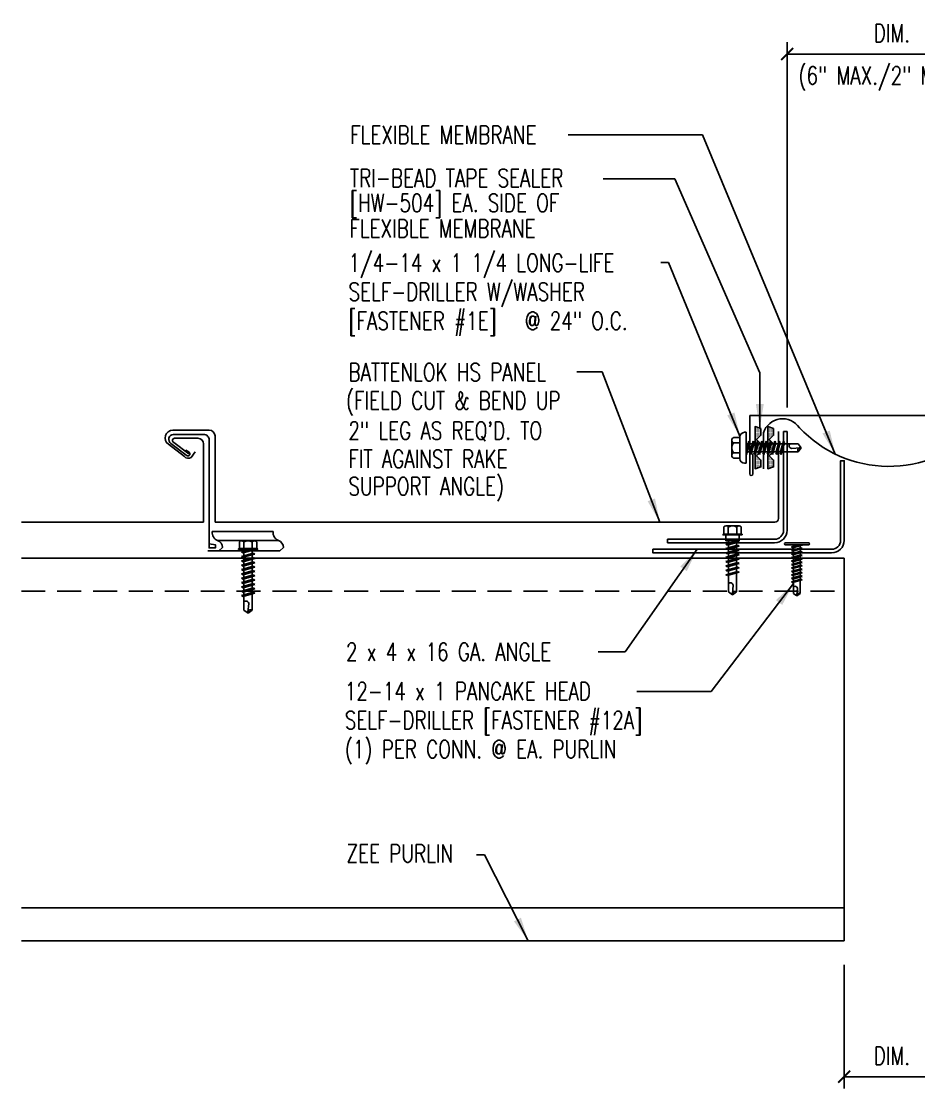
# Model space of a CAD drawing. Header units: inches. Extents: x 4.5 to 45.7, y 8.5 to 31.1.
# Drawn here: x 4.46 to 23.22, y 8.52 to 30.84 of the extents above; entities that cross this region are included whole.
import ezdxf

# ---------------------------------------------------------------- set-up
doc = ezdxf.new("R2010")
doc.units = ezdxf.units.IN
doc.header["$MEASUREMENT"] = 0
doc.linetypes.add('HIDDEN', pattern=[0.375, 0.25, -0.125])
for name, color, linetype in [('clip', 5, 'Continuous'), ('DIM', 2, 'Continuous'), ('FASTENER', 9, 'Continuous'), ('MEMBRANE', 7, 'Continuous'), ('PANEL', 11, 'Continuous'), ('STLA', 10, 'Continuous'), ('TAPE', 8, 'Continuous'), ('TEXT', 2, 'Continuous'), ('TRIM', 6, 'Continuous')]:
    doc.layers.add(name, color=color, linetype=linetype)
doc.styles.add('TEXT1', font='ROMANS.shx', dxfattribs={"width": 0.75, "height": 0.375})
doc.dimstyles.new('DETAIL$0', dxfattribs={"dimscale": 4, "dimtxt": 0.375, "dimasz": 0.0625, "dimexe": 0.0625, "dimexo": 0.125, "dimgap": 0.0625, "dimtad": 1, "dimdec": 4, "dimzin": 3, "dimdsep": 46, "dimlunit": 4, "dimtxsty": 'TEXT1', "dimblk": 'ARCHTICK', "dimcen": 0.0625, "dimclrd": 7, "dimclre": 7, "dimclrt": 2, "dimadec": 0, "dimazin": 0, "dimtfac": 0.59375, "dimtdec": 4, "dimtmove": 0, "dimatfit": 3, "dimfxl": 0, "dimfrac": 2, "dimtolj": 1, "dimtzin": 3, "dimarcsym": 0})
doc.dimstyles.new('DETAIL$7', dxfattribs={"dimscale": 4, "dimtxt": 0.375, "dimasz": 0.125, "dimexe": 0.0625, "dimexo": 0.125, "dimgap": 0.0625, "dimtad": 1, "dimdec": 4, "dimzin": 3, "dimdsep": 46, "dimlunit": 4, "dimtxsty": 'TEXT1', "dimblk": 'ARCHTICK', "dimcen": 0.0625, "dimclrd": 7, "dimclre": 7, "dimclrt": 2, "dimadec": 0, "dimazin": 0, "dimtfac": 0.59375, "dimtdec": 4, "dimtmove": 2, "dimatfit": 3, "dimfxl": 0, "dimfrac": 2, "dimtolj": 1, "dimtzin": 3, "dimarcsym": 0})

# ---------------------------------------------------------------- blocks, each defined once
blk = doc.blocks.new('_ArchTick')
at = {"color": 0, "linetype": 'ByBlock', "const_width": 0.15}
blk.add_lwpolyline([(-0.5, -0.5), (0.5, 0.5)], dxfattribs=at)
blk = doc.blocks.new('*D12')
at = {"layer": 'DEFPOINTS', "color": 0}
for p in [(24.853, 30.157), (20.471, 22.263), (24.853, 22.263)]:
    blk.add_point(p, dxfattribs=at)
at = {"layer": 'DIM', "color": 7, "lineweight": -2}
for p, q in [((20.471, 22.763), (20.471, 30.407)), ((24.853, 22.763), (24.853, 30.407)), ((20.471, 30.157), (24.853, 30.157))]:
    blk.add_line(p, q, dxfattribs=at)
at = {"layer": 'DIM', "color": 7, "lineweight": -2, "xscale": 0.25, "yscale": 0.25, "zscale": 0.25, "rotation": 180}
blk.add_blockref('_ArchTick', (20.471, 30.157), dxfattribs=at)
at = {"layer": 'DIM', "color": 7, "lineweight": -2, "xscale": 0.25, "yscale": 0.25, "zscale": 0.25}
blk.add_blockref('_ArchTick', (24.853, 30.157), dxfattribs=at)
at = {"layer": 'DIM', "color": 2, "insert": (22.662, 30.595), "char_height": 0.375, "attachment_point": 5, "style": 'TEXT1'}
blk.add_mtext('\\A1;DIM.', dxfattribs=at)
blk = doc.blocks.new('*X3')
at = {"color": 0}
for p, q in [((-0.434, 0.135), (-0.434, 0.135)), ((-0.434, 0.123), (-0.434, 0.123)), ((-0.422, 0.141), (-0.422, 0.141)), ((-0.422, 0.129), (-0.422, 0.129)), ((-0.422, 0.117), (-0.422, 0.117)), ((-0.422, 0.105), (-0.422, 0.105)), ((-0.422, 0.094), (-0.422, 0.094)), ((-0.422, 0.082), (-0.422, 0.082)), ((-0.41, 0.135), (-0.41, 0.135)), ((-0.41, 0.123), (-0.41, 0.123)), ((-0.41, 0.111), (-0.41, 0.111)), ((-0.41, 0.1), (-0.41, 0.1)), ((-0.41, 0.088), (-0.41, 0.088)), ((-0.41, 0.076), (-0.41, 0.076)), ((-0.41, 0.064), (-0.41, 0.064)), ((-0.41, 0.053), (-0.41, 0.053)), ((-0.41, 0.041), (-0.41, 0.041)), ((-0.398, 0.141), (-0.398, 0.141)), ((-0.398, 0.129), (-0.398, 0.129)), ((-0.398, 0.117), (-0.398, 0.117)), ((-0.398, 0.105), (-0.398, 0.105)), ((-0.398, 0.094), (-0.398, 0.094)), ((-0.398, 0.082), (-0.398, 0.082)), ((-0.398, 0.07), (-0.398, 0.07)), ((-0.398, 0.059), (-0.398, 0.059)), ((-0.398, 0.047), (-0.398, 0.047)), ((-0.398, 0.035), (-0.398, 0.035)), ((-0.398, 0.023), (-0.398, 0.023)), ((-0.387, 0.135), (-0.387, 0.135)), ((-0.387, 0.123), (-0.387, 0.123)), ((-0.387, 0.111), (-0.387, 0.111)), ((-0.387, 0.1), (-0.387, 0.1)), ((-0.387, 0.088), (-0.387, 0.088)), ((-0.387, 0.076), (-0.387, 0.076)), ((-0.387, 0.064), (-0.387, 0.064)), ((-0.387, 0.053), (-0.387, 0.053)), ((-0.387, 0.041), (-0.387, 0.041)), ((-0.387, 0.029), (-0.387, 0.029)), ((-0.375, 0.141), (-0.375, 0.141)), ((-0.375, 0.129), (-0.375, 0.129)), ((-0.375, 0.117), (-0.375, 0.117)), ((-0.375, 0.105), (-0.375, 0.105)), ((-0.375, 0.094), (-0.375, 0.094)), ((-0.375, 0.082), (-0.375, 0.082)), ((-0.375, 0.07), (-0.375, 0.07)), ((-0.375, 0.059), (-0.375, 0.059)), ((-0.375, 0.047), (-0.375, 0.047)), ((-0.375, 0.035), (-0.375, 0.035)), ((-0.375, 0.023), (-0.375, 0.023)), ((-0.363, 0.135), (-0.363, 0.135)), ((-0.363, 0.123), (-0.363, 0.123)), ((-0.363, 0.111), (-0.363, 0.111)), ((-0.363, 0.1), (-0.363, 0.1)), ((-0.363, 0.088), (-0.363, 0.088)), ((-0.363, 0.076), (-0.363, 0.076)), ((-0.363, 0.064), (-0.363, 0.064)), ((-0.363, 0.053), (-0.363, 0.053)), ((-0.363, 0.041), (-0.363, 0.041)), ((-0.363, 0.029), (-0.363, 0.029)), ((-0.352, 0.141), (-0.352, 0.141)), ((-0.352, 0.129), (-0.352, 0.129)), ((-0.352, 0.117), (-0.352, 0.117)), ((-0.352, 0.105), (-0.352, 0.105)), ((-0.352, 0.094), (-0.352, 0.094)), ((-0.352, 0.082), (-0.352, 0.082)), ((-0.352, 0.07), (-0.352, 0.07)), ((-0.352, 0.059), (-0.352, 0.059)), ((-0.352, 0.047), (-0.352, 0.047)), ((-0.352, 0.035), (-0.352, 0.035)), ((-0.352, 0.023), (-0.352, 0.023)), ((-0.34, 0.135), (-0.34, 0.135)), ((-0.34, 0.123), (-0.34, 0.123)), ((-0.34, 0.111), (-0.34, 0.111)), ((-0.34, 0.1), (-0.34, 0.1)), ((-0.34, 0.088), (-0.34, 0.088)), ((-0.34, 0.076), (-0.34, 0.076)), ((-0.34, 0.064), (-0.34, 0.064)), ((-0.34, 0.053), (-0.34, 0.053)), ((-0.34, 0.041), (-0.34, 0.041)), ((-0.34, 0.029), (-0.34, 0.029)), ((-0.328, 0.141), (-0.328, 0.141)), ((-0.328, 0.129), (-0.328, 0.129)), ((-0.328, 0.117), (-0.328, 0.117)), ((-0.328, 0.105), (-0.328, 0.105)), ((-0.328, 0.094), (-0.328, 0.094)), ((-0.328, 0.082), (-0.328, 0.082)), ((-0.328, 0.07), (-0.328, 0.07)), ((-0.328, 0.059), (-0.328, 0.059)), ((-0.328, 0.047), (-0.328, 0.047)), ((-0.328, 0.035), (-0.328, 0.035)), ((-0.328, 0.023), (-0.328, 0.023)), ((-0.316, 0.135), (-0.316, 0.135)), ((-0.316, 0.123), (-0.316, 0.123)), ((-0.316, 0.111), (-0.316, 0.111)), ((-0.316, 0.1), (-0.316, 0.1)), ((-0.316, 0.088), (-0.316, 0.088)), ((-0.316, 0.076), (-0.316, 0.076)), ((-0.316, 0.064), (-0.316, 0.064)), ((-0.316, 0.053), (-0.316, 0.053)), ((-0.316, 0.041), (-0.316, 0.041)), ((-0.316, 0.029), (-0.316, 0.029)), ((-0.305, 0.141), (-0.305, 0.141)), ((-0.305, 0.129), (-0.305, 0.129)), ((-0.305, 0.117), (-0.305, 0.117)), ((-0.305, 0.105), (-0.305, 0.105)), ((-0.305, 0.094), (-0.305, 0.094)), ((-0.305, 0.082), (-0.305, 0.082)), ((-0.305, 0.07), (-0.305, 0.07)), ((-0.305, 0.059), (-0.305, 0.059)), ((-0.305, 0.047), (-0.305, 0.047)), ((-0.305, 0.035), (-0.305, 0.035)), ((-0.305, 0.023), (-0.305, 0.023)), ((-0.293, 0.135), (-0.293, 0.135)), ((-0.293, 0.123), (-0.293, 0.123)), ((-0.293, 0.111), (-0.293, 0.111)), ((-0.293, 0.1), (-0.293, 0.1)), ((-0.293, 0.088), (-0.293, 0.088)), ((-0.293, 0.076), (-0.293, 0.076)), ((-0.293, 0.064), (-0.293, 0.064)), ((-0.293, 0.053), (-0.293, 0.053)), ((-0.293, 0.041), (-0.293, 0.041)), ((-0.293, 0.029), (-0.293, 0.029)), ((-0.281, 0.141), (-0.281, 0.141)), ((-0.281, 0.129), (-0.281, 0.129)), ((-0.281, 0.117), (-0.281, 0.117)), ((-0.281, 0.105), (-0.281, 0.105)), ((-0.281, 0.094), (-0.281, 0.094)), ((-0.281, 0.082), (-0.281, 0.082)), ((-0.281, 0.07), (-0.281, 0.07)), ((-0.281, 0.059), (-0.281, 0.059)), ((-0.281, 0.047), (-0.281, 0.047)), ((-0.281, 0.035), (-0.281, 0.035)), ((-0.281, 0.023), (-0.281, 0.023)), ((-0.27, 0.135), (-0.27, 0.135)), ((-0.27, 0.123), (-0.27, 0.123)), ((-0.27, 0.111), (-0.27, 0.111)), ((-0.27, 0.1), (-0.27, 0.1)), ((-0.27, 0.088), (-0.27, 0.088)), ((-0.27, 0.076), (-0.27, 0.076)), ((-0.27, 0.064), (-0.27, 0.064)), ((-0.27, 0.053), (-0.27, 0.053)), ((-0.27, 0.041), (-0.27, 0.041)), ((-0.27, 0.029), (-0.27, 0.029)), ((-0.258, 0.141), (-0.258, 0.141)), ((-0.258, 0.129), (-0.258, 0.129)), ((-0.258, 0.117), (-0.258, 0.117)), ((-0.258, 0.105), (-0.258, 0.105)), ((-0.258, 0.094), (-0.258, 0.094)), ((-0.258, 0.082), (-0.258, 0.082)), ((-0.258, 0.07), (-0.258, 0.07)), ((-0.258, 0.059), (-0.258, 0.059)), ((-0.258, 0.047), (-0.258, 0.047)), ((-0.258, 0.035), (-0.258, 0.035)), ((-0.258, 0.023), (-0.258, 0.023)), ((-0.246, 0.135), (-0.246, 0.135)), ((-0.246, 0.123), (-0.246, 0.123)), ((-0.246, 0.111), (-0.246, 0.111)), ((-0.246, 0.1), (-0.246, 0.1)), ((-0.246, 0.088), (-0.246, 0.088)), ((-0.246, 0.076), (-0.246, 0.076)), ((-0.246, 0.064), (-0.246, 0.064)), ((-0.246, 0.053), (-0.246, 0.053)), ((-0.246, 0.041), (-0.246, 0.041)), ((-0.234, 0.141), (-0.234, 0.141)), ((-0.234, 0.129), (-0.234, 0.129)), ((-0.234, 0.117), (-0.234, 0.117)), ((-0.234, 0.105), (-0.234, 0.105)), ((-0.234, 0.094), (-0.234, 0.094)), ((-0.234, 0.082), (-0.234, 0.082)), ((-0.234, 0.07), (-0.234, 0.07)), ((-0.234, 0.059), (-0.234, 0.059)), ((-0.234, 0.047), (-0.234, 0.047)), ((-0.223, 0.135), (-0.223, 0.135)), ((-0.223, 0.123), (-0.223, 0.123)), ((-0.223, 0.111), (-0.223, 0.111)), ((-0.223, 0.1), (-0.223, 0.1)), ((-0.223, 0.088), (-0.223, 0.088)), ((-0.223, 0.076), (-0.223, 0.076)), ((-0.223, 0.064), (-0.223, 0.064)), ((-0.211, 0.141), (-0.211, 0.141)), ((-0.211, 0.129), (-0.211, 0.129)), ((-0.211, 0.117), (-0.211, 0.117)), ((-0.211, 0.105), (-0.211, 0.105)), ((-0.211, 0.094), (-0.211, 0.094)), ((-0.211, 0.082), (-0.211, 0.082)), ((-0.211, 0.07), (-0.211, 0.07)), ((-0.199, 0.135), (-0.199, 0.135)), ((-0.199, 0.123), (-0.199, 0.123)), ((-0.199, 0.111), (-0.199, 0.111)), ((-0.199, 0.1), (-0.199, 0.1)), ((-0.199, 0.088), (-0.199, 0.088)), ((-0.188, 0.141), (-0.188, 0.141)), ((-0.188, 0.129), (-0.188, 0.129)), ((-0.188, 0.117), (-0.188, 0.117)), ((-0.188, 0.105), (-0.188, 0.105)), ((-0.188, 0.094), (-0.188, 0.094)), ((-0.176, 0.135), (-0.176, 0.135)), ((-0.176, 0.123), (-0.176, 0.123)), ((-0.176, 0.111), (-0.176, 0.111)), ((-0.164, 0.141), (-0.164, 0.141)), ((-0.164, 0.129), (-0.164, 0.129)), ((-0.164, 0.117), (-0.164, 0.117)), ((-0.164, 0.105), (-0.164, 0.105)), ((-0.152, 0.135), (-0.152, 0.135)), ((-0.152, 0.123), (-0.152, 0.123)), ((-0.152, 0.111), (-0.152, 0.111)), ((-0.152, 0.1), (-0.152, 0.1)), ((-0.141, 0.141), (-0.141, 0.141)), ((-0.141, 0.129), (-0.141, 0.129)), ((-0.141, 0.117), (-0.141, 0.117)), ((-0.141, 0.105), (-0.141, 0.105)), ((-0.141, 0.094), (-0.141, 0.094)), ((-0.141, 0.082), (-0.141, 0.082)), ((-0.129, 0.135), (-0.129, 0.135)), ((-0.129, 0.123), (-0.129, 0.123)), ((-0.129, 0.111), (-0.129, 0.111)), ((-0.129, 0.1), (-0.129, 0.1)), ((-0.129, 0.088), (-0.129, 0.088)), ((-0.129, 0.076), (-0.129, 0.076)), ((-0.117, 0.141), (-0.117, 0.141)), ((-0.117, 0.129), (-0.117, 0.129)), ((-0.117, 0.117), (-0.117, 0.117)), ((-0.117, 0.105), (-0.117, 0.105)), ((-0.117, 0.094), (-0.117, 0.094)), ((-0.117, 0.082), (-0.117, 0.082)), ((-0.117, 0.07), (-0.117, 0.07)), ((-0.117, 0.059), (-0.117, 0.059)), ((-0.105, 0.135), (-0.105, 0.135)), ((-0.105, 0.123), (-0.105, 0.123)), ((-0.105, 0.111), (-0.105, 0.111)), ((-0.105, 0.1), (-0.105, 0.1)), ((-0.105, 0.088), (-0.105, 0.088)), ((-0.105, 0.076), (-0.105, 0.076)), ((-0.105, 0.064), (-0.105, 0.064)), ((-0.105, 0.053), (-0.105, 0.053)), ((-0.094, 0.141), (-0.094, 0.141)), ((-0.094, 0.129), (-0.094, 0.129)), ((-0.094, 0.117), (-0.094, 0.117)), ((-0.094, 0.105), (-0.094, 0.105)), ((-0.094, 0.094), (-0.094, 0.094)), ((-0.094, 0.082), (-0.094, 0.082)), ((-0.094, 0.07), (-0.094, 0.07)), ((-0.094, 0.059), (-0.094, 0.059)), ((-0.094, 0.047), (-0.094, 0.047)), ((-0.094, 0.035), (-0.094, 0.035)), ((-0.082, 0.135), (-0.082, 0.135)), ((-0.082, 0.123), (-0.082, 0.123)), ((-0.082, 0.111), (-0.082, 0.111)), ((-0.082, 0.1), (-0.082, 0.1)), ((-0.082, 0.088), (-0.082, 0.088)), ((-0.082, 0.076), (-0.082, 0.076)), ((-0.082, 0.064), (-0.082, 0.064)), ((-0.082, 0.053), (-0.082, 0.053)), ((-0.082, 0.041), (-0.082, 0.041)), ((-0.082, 0.029), (-0.082, 0.029)), ((-0.07, 0.141), (-0.07, 0.141)), ((-0.07, 0.129), (-0.07, 0.129)), ((-0.07, 0.117), (-0.07, 0.117)), ((-0.07, 0.105), (-0.07, 0.105)), ((-0.07, 0.094), (-0.07, 0.094)), ((-0.07, 0.082), (-0.07, 0.082)), ((-0.07, 0.07), (-0.07, 0.07)), ((-0.07, 0.059), (-0.07, 0.059)), ((-0.07, 0.047), (-0.07, 0.047)), ((-0.07, 0.035), (-0.07, 0.035)), ((-0.07, 0.023), (-0.07, 0.023)), ((-0.059, 0.135), (-0.059, 0.135)), ((-0.059, 0.123), (-0.059, 0.123)), ((-0.059, 0.111), (-0.059, 0.111)), ((-0.059, 0.1), (-0.059, 0.1)), ((-0.059, 0.088), (-0.059, 0.088)), ((-0.059, 0.076), (-0.059, 0.076)), ((-0.059, 0.064), (-0.059, 0.064)), ((-0.059, 0.053), (-0.059, 0.053)), ((-0.059, 0.041), (-0.059, 0.041)), ((-0.059, 0.029), (-0.059, 0.029)), ((-0.047, 0.141), (-0.047, 0.141)), ((-0.047, 0.129), (-0.047, 0.129)), ((-0.047, 0.117), (-0.047, 0.117)), ((-0.047, 0.105), (-0.047, 0.105)), ((-0.047, 0.094), (-0.047, 0.094)), ((-0.047, 0.082), (-0.047, 0.082)), ((-0.047, 0.07), (-0.047, 0.07)), ((-0.047, 0.059), (-0.047, 0.059)), ((-0.047, 0.047), (-0.047, 0.047)), ((-0.047, 0.035), (-0.047, 0.035)), ((-0.047, 0.023), (-0.047, 0.023)), ((-0.035, 0.135), (-0.035, 0.135)), ((-0.035, 0.123), (-0.035, 0.123)), ((-0.035, 0.111), (-0.035, 0.111)), ((-0.035, 0.1), (-0.035, 0.1)), ((-0.035, 0.088), (-0.035, 0.088)), ((-0.035, 0.076), (-0.035, 0.076)), ((-0.035, 0.064), (-0.035, 0.064)), ((-0.035, 0.053), (-0.035, 0.053)), ((-0.035, 0.041), (-0.035, 0.041)), ((-0.035, 0.029), (-0.035, 0.029)), ((-0.023, 0.141), (-0.023, 0.141)), ((-0.023, 0.129), (-0.023, 0.129)), ((-0.023, 0.117), (-0.023, 0.117)), ((-0.023, 0.105), (-0.023, 0.105)), ((-0.023, 0.094), (-0.023, 0.094)), ((-0.023, 0.082), (-0.023, 0.082)), ((-0.023, 0.07), (-0.023, 0.07)), ((-0.023, 0.059), (-0.023, 0.059)), ((-0.023, 0.047), (-0.023, 0.047)), ((-0.023, 0.035), (-0.023, 0.035)), ((-0.023, 0.023), (-0.023, 0.023)), ((-0.012, 0.135), (-0.012, 0.135)), ((-0.012, 0.123), (-0.012, 0.123)), ((-0.012, 0.111), (-0.012, 0.111)), ((-0.012, 0.1), (-0.012, 0.1)), ((-0.012, 0.088), (-0.012, 0.088)), ((-0.012, 0.076), (-0.012, 0.076)), ((-0.012, 0.064), (-0.012, 0.064)), ((-0.012, 0.053), (-0.012, 0.053)), ((-0.012, 0.041), (-0.012, 0.041)), ((-0.012, 0.029), (-0.012, 0.029)), ((0, 0.141), (0, 0.141)), ((0, 0.129), (0, 0.129)), ((0, 0.117), (0, 0.117)), ((0, 0.105), (0, 0.105)), ((0, 0.094), (0, 0.094)), ((0, 0.082), (0, 0.082)), ((0, 0.07), (0, 0.07)), ((0, 0.059), (0, 0.059)), ((0, 0.047), (0, 0.047)), ((0, 0.035), (0, 0.035)), ((0, 0.023), (0, 0.023)), ((0.012, 0.135), (0.012, 0.135)), ((0.012, 0.123), (0.012, 0.123)), ((0.012, 0.111), (0.012, 0.111)), ((0.012, 0.1), (0.012, 0.1)), ((0.012, 0.088), (0.012, 0.088)), ((0.012, 0.076), (0.012, 0.076)), ((0.012, 0.064), (0.012, 0.064)), ((0.012, 0.053), (0.012, 0.053)), ((0.012, 0.041), (0.012, 0.041)), ((0.012, 0.029), (0.012, 0.029)), ((0.023, 0.141), (0.023, 0.141)), ((0.023, 0.129), (0.023, 0.129)), ((0.023, 0.117), (0.023, 0.117)), ((0.023, 0.105), (0.023, 0.105)), ((0.023, 0.094), (0.023, 0.094)), ((0.023, 0.082), (0.023, 0.082)), ((0.023, 0.07), (0.023, 0.07)), ((0.023, 0.059), (0.023, 0.059)), ((0.023, 0.047), (0.023, 0.047)), ((0.023, 0.035), (0.023, 0.035)), ((0.023, 0.023), (0.023, 0.023)), ((0.035, 0.135), (0.035, 0.135)), ((0.035, 0.123), (0.035, 0.123)), ((0.035, 0.111), (0.035, 0.111)), ((0.035, 0.1), (0.035, 0.1)), ((0.035, 0.088), (0.035, 0.088)), ((0.035, 0.076), (0.035, 0.076)), ((0.035, 0.064), (0.035, 0.064)), ((0.035, 0.053), (0.035, 0.053)), ((0.035, 0.041), (0.035, 0.041)), ((0.035, 0.029), (0.035, 0.029)), ((0.047, 0.141), (0.047, 0.141)), ((0.047, 0.129), (0.047, 0.129)), ((0.047, 0.117), (0.047, 0.117)), ((0.047, 0.105), (0.047, 0.105)), ((0.047, 0.094), (0.047, 0.094)), ((0.047, 0.082), (0.047, 0.082)), ((0.047, 0.07), (0.047, 0.07)), ((0.047, 0.059), (0.047, 0.059)), ((0.047, 0.047), (0.047, 0.047)), ((0.047, 0.035), (0.047, 0.035)), ((0.047, 0.023), (0.047, 0.023)), ((0.059, 0.135), (0.059, 0.135)), ((0.059, 0.123), (0.059, 0.123)), ((0.059, 0.111), (0.059, 0.111)), ((0.059, 0.1), (0.059, 0.1)), ((0.059, 0.088), (0.059, 0.088)), ((0.059, 0.076), (0.059, 0.076)), ((0.059, 0.064), (0.059, 0.064)), ((0.059, 0.053), (0.059, 0.053)), ((0.059, 0.041), (0.059, 0.041)), ((0.059, 0.029), (0.059, 0.029)), ((0.07, 0.141), (0.07, 0.141)), ((0.07, 0.129), (0.07, 0.129)), ((0.07, 0.117), (0.07, 0.117)), ((0.07, 0.105), (0.07, 0.105)), ((0.07, 0.094), (0.07, 0.094)), ((0.07, 0.082), (0.07, 0.082)), ((0.07, 0.07), (0.07, 0.07)), ((0.07, 0.059), (0.07, 0.059)), ((0.07, 0.047), (0.07, 0.047)), ((0.07, 0.035), (0.07, 0.035)), ((0.07, 0.023), (0.07, 0.023)), ((0.082, 0.135), (0.082, 0.135)), ((0.082, 0.123), (0.082, 0.123)), ((0.082, 0.111), (0.082, 0.111)), ((0.082, 0.1), (0.082, 0.1)), ((0.082, 0.088), (0.082, 0.088)), ((0.082, 0.076), (0.082, 0.076)), ((0.082, 0.064), (0.082, 0.064)), ((0.082, 0.053), (0.082, 0.053)), ((0.082, 0.041), (0.082, 0.041)), ((0.082, 0.029), (0.082, 0.029)), ((0.094, 0.141), (0.094, 0.141)), ((0.094, 0.129), (0.094, 0.129)), ((0.094, 0.117), (0.094, 0.117)), ((0.094, 0.105), (0.094, 0.105)), ((0.094, 0.094), (0.094, 0.094)), ((0.094, 0.082), (0.094, 0.082)), ((0.094, 0.07), (0.094, 0.07)), ((0.094, 0.059), (0.094, 0.059)), ((0.094, 0.047), (0.094, 0.047)), ((0.094, 0.035), (0.094, 0.035)), ((0.105, 0.135), (0.105, 0.135)), ((0.105, 0.123), (0.105, 0.123)), ((0.105, 0.111), (0.105, 0.111)), ((0.105, 0.1), (0.105, 0.1)), ((0.105, 0.088), (0.105, 0.088)), ((0.105, 0.076), (0.105, 0.076)), ((0.105, 0.064), (0.105, 0.064)), ((0.105, 0.053), (0.105, 0.053)), ((0.117, 0.141), (0.117, 0.141)), ((0.117, 0.129), (0.117, 0.129)), ((0.117, 0.117), (0.117, 0.117)), ((0.117, 0.105), (0.117, 0.105)), ((0.117, 0.094), (0.117, 0.094)), ((0.117, 0.082), (0.117, 0.082)), ((0.117, 0.07), (0.117, 0.07)), ((0.117, 0.059), (0.117, 0.059)), ((0.129, 0.135), (0.129, 0.135)), ((0.129, 0.123), (0.129, 0.123)), ((0.129, 0.111), (0.129, 0.111)), ((0.129, 0.1), (0.129, 0.1)), ((0.129, 0.088), (0.129, 0.088)), ((0.129, 0.076), (0.129, 0.076)), ((0.141, 0.141), (0.141, 0.141)), ((0.141, 0.129), (0.141, 0.129)), ((0.141, 0.117), (0.141, 0.117)), ((0.141, 0.105), (0.141, 0.105)), ((0.141, 0.094), (0.141, 0.094)), ((0.141, 0.082), (0.141, 0.082)), ((0.152, 0.135), (0.152, 0.135)), ((0.152, 0.123), (0.152, 0.123)), ((0.152, 0.111), (0.152, 0.111)), ((0.152, 0.1), (0.152, 0.1)), ((0.164, 0.141), (0.164, 0.141)), ((0.164, 0.129), (0.164, 0.129)), ((0.164, 0.117), (0.164, 0.117)), ((0.164, 0.105), (0.164, 0.105)), ((0.176, 0.135), (0.176, 0.135)), ((0.176, 0.123), (0.176, 0.123)), ((0.176, 0.111), (0.176, 0.111)), ((0.188, 0.141), (0.188, 0.141)), ((0.188, 0.129), (0.188, 0.129)), ((0.188, 0.117), (0.188, 0.117)), ((0.188, 0.105), (0.188, 0.105)), ((0.188, 0.094), (0.188, 0.094)), ((0.199, 0.135), (0.199, 0.135)), ((0.199, 0.123), (0.199, 0.123)), ((0.199, 0.111), (0.199, 0.111)), ((0.199, 0.1), (0.199, 0.1)), ((0.199, 0.088), (0.199, 0.088)), ((0.211, 0.141), (0.211, 0.141)), ((0.211, 0.129), (0.211, 0.129)), ((0.211, 0.117), (0.211, 0.117)), ((0.211, 0.105), (0.211, 0.105)), ((0.211, 0.094), (0.211, 0.094)), ((0.211, 0.082), (0.211, 0.082)), ((0.211, 0.07), (0.211, 0.07)), ((0.223, 0.135), (0.223, 0.135)), ((0.223, 0.123), (0.223, 0.123)), ((0.223, 0.111), (0.223, 0.111)), ((0.223, 0.1), (0.223, 0.1)), ((0.223, 0.088), (0.223, 0.088)), ((0.223, 0.076), (0.223, 0.076)), ((0.223, 0.064), (0.223, 0.064)), ((0.234, 0.141), (0.234, 0.141)), ((0.234, 0.129), (0.234, 0.129)), ((0.234, 0.117), (0.234, 0.117)), ((0.234, 0.105), (0.234, 0.105)), ((0.234, 0.094), (0.234, 0.094)), ((0.234, 0.082), (0.234, 0.082)), ((0.234, 0.07), (0.234, 0.07)), ((0.234, 0.059), (0.234, 0.059)), ((0.234, 0.047), (0.234, 0.047)), ((0.246, 0.135), (0.246, 0.135)), ((0.246, 0.123), (0.246, 0.123)), ((0.246, 0.111), (0.246, 0.111)), ((0.246, 0.1), (0.246, 0.1)), ((0.246, 0.088), (0.246, 0.088)), ((0.246, 0.076), (0.246, 0.076)), ((0.246, 0.064), (0.246, 0.064)), ((0.246, 0.053), (0.246, 0.053)), ((0.246, 0.041), (0.246, 0.041)), ((0.258, 0.141), (0.258, 0.141)), ((0.258, 0.129), (0.258, 0.129)), ((0.258, 0.117), (0.258, 0.117)), ((0.258, 0.105), (0.258, 0.105)), ((0.258, 0.094), (0.258, 0.094)), ((0.258, 0.082), (0.258, 0.082)), ((0.258, 0.07), (0.258, 0.07)), ((0.258, 0.059), (0.258, 0.059)), ((0.258, 0.047), (0.258, 0.047)), ((0.258, 0.035), (0.258, 0.035)), ((0.258, 0.023), (0.258, 0.023)), ((0.27, 0.135), (0.27, 0.135)), ((0.27, 0.123), (0.27, 0.123)), ((0.27, 0.111), (0.27, 0.111)), ((0.27, 0.1), (0.27, 0.1)), ((0.27, 0.088), (0.27, 0.088)), ((0.27, 0.076), (0.27, 0.076)), ((0.27, 0.064), (0.27, 0.064)), ((0.27, 0.053), (0.27, 0.053)), ((0.27, 0.041), (0.27, 0.041)), ((0.27, 0.029), (0.27, 0.029)), ((0.281, 0.141), (0.281, 0.141)), ((0.281, 0.129), (0.281, 0.129)), ((0.281, 0.117), (0.281, 0.117)), ((0.281, 0.105), (0.281, 0.105)), ((0.281, 0.094), (0.281, 0.094)), ((0.281, 0.082), (0.281, 0.082)), ((0.281, 0.07), (0.281, 0.07)), ((0.281, 0.059), (0.281, 0.059)), ((0.281, 0.047), (0.281, 0.047)), ((0.281, 0.035), (0.281, 0.035)), ((0.281, 0.023), (0.281, 0.023)), ((0.293, 0.135), (0.293, 0.135)), ((0.293, 0.123), (0.293, 0.123)), ((0.293, 0.111), (0.293, 0.111)), ((0.293, 0.1), (0.293, 0.1)), ((0.293, 0.088), (0.293, 0.088)), ((0.293, 0.076), (0.293, 0.076)), ((0.293, 0.064), (0.293, 0.064)), ((0.293, 0.053), (0.293, 0.053)), ((0.293, 0.041), (0.293, 0.041)), ((0.293, 0.029), (0.293, 0.029)), ((0.305, 0.141), (0.305, 0.141)), ((0.305, 0.129), (0.305, 0.129)), ((0.305, 0.117), (0.305, 0.117)), ((0.305, 0.105), (0.305, 0.105)), ((0.305, 0.094), (0.305, 0.094)), ((0.305, 0.082), (0.305, 0.082)), ((0.305, 0.07), (0.305, 0.07)), ((0.305, 0.059), (0.305, 0.059)), ((0.305, 0.047), (0.305, 0.047)), ((0.305, 0.035), (0.305, 0.035)), ((0.305, 0.023), (0.305, 0.023)), ((0.316, 0.135), (0.316, 0.135)), ((0.316, 0.123), (0.316, 0.123)), ((0.316, 0.111), (0.316, 0.111)), ((0.316, 0.1), (0.316, 0.1)), ((0.316, 0.088), (0.316, 0.088)), ((0.316, 0.076), (0.316, 0.076)), ((0.316, 0.064), (0.316, 0.064)), ((0.316, 0.053), (0.316, 0.053)), ((0.316, 0.041), (0.316, 0.041)), ((0.316, 0.029), (0.316, 0.029)), ((0.328, 0.141), (0.328, 0.141)), ((0.328, 0.129), (0.328, 0.129)), ((0.328, 0.117), (0.328, 0.117)), ((0.328, 0.105), (0.328, 0.105)), ((0.328, 0.094), (0.328, 0.094)), ((0.328, 0.082), (0.328, 0.082)), ((0.328, 0.07), (0.328, 0.07)), ((0.328, 0.059), (0.328, 0.059)), ((0.328, 0.047), (0.328, 0.047)), ((0.328, 0.035), (0.328, 0.035)), ((0.328, 0.023), (0.328, 0.023)), ((0.34, 0.135), (0.34, 0.135)), ((0.34, 0.123), (0.34, 0.123)), ((0.34, 0.111), (0.34, 0.111)), ((0.34, 0.1), (0.34, 0.1)), ((0.34, 0.088), (0.34, 0.088)), ((0.34, 0.076), (0.34, 0.076)), ((0.34, 0.064), (0.34, 0.064)), ((0.34, 0.053), (0.34, 0.053)), ((0.34, 0.041), (0.34, 0.041)), ((0.34, 0.029), (0.34, 0.029)), ((0.352, 0.141), (0.352, 0.141)), ((0.352, 0.129), (0.352, 0.129)), ((0.352, 0.117), (0.352, 0.117)), ((0.352, 0.105), (0.352, 0.105)), ((0.352, 0.094), (0.352, 0.094)), ((0.352, 0.082), (0.352, 0.082)), ((0.352, 0.07), (0.352, 0.07)), ((0.352, 0.059), (0.352, 0.059)), ((0.352, 0.047), (0.352, 0.047)), ((0.352, 0.035), (0.352, 0.035)), ((0.352, 0.023), (0.352, 0.023)), ((0.363, 0.135), (0.363, 0.135)), ((0.363, 0.123), (0.363, 0.123)), ((0.363, 0.111), (0.363, 0.111)), ((0.363, 0.1), (0.363, 0.1)), ((0.363, 0.088), (0.363, 0.088)), ((0.363, 0.076), (0.363, 0.076)), ((0.363, 0.064), (0.363, 0.064)), ((0.363, 0.053), (0.363, 0.053)), ((0.363, 0.041), (0.363, 0.041)), ((0.363, 0.029), (0.363, 0.029)), ((0.375, 0.141), (0.375, 0.141)), ((0.375, 0.129), (0.375, 0.129)), ((0.375, 0.117), (0.375, 0.117)), ((0.375, 0.105), (0.375, 0.105)), ((0.375, 0.094), (0.375, 0.094)), ((0.375, 0.082), (0.375, 0.082)), ((0.375, 0.07), (0.375, 0.07)), ((0.375, 0.059), (0.375, 0.059)), ((0.375, 0.047), (0.375, 0.047)), ((0.375, 0.035), (0.375, 0.035)), ((0.375, 0.023), (0.375, 0.023)), ((0.387, 0.135), (0.387, 0.135)), ((0.387, 0.123), (0.387, 0.123)), ((0.387, 0.111), (0.387, 0.111)), ((0.387, 0.1), (0.387, 0.1)), ((0.387, 0.088), (0.387, 0.088)), ((0.387, 0.076), (0.387, 0.076)), ((0.387, 0.064), (0.387, 0.064)), ((0.387, 0.053), (0.387, 0.053)), ((0.387, 0.041), (0.387, 0.041)), ((0.387, 0.029), (0.387, 0.029)), ((0.398, 0.141), (0.398, 0.141)), ((0.398, 0.129), (0.398, 0.129)), ((0.398, 0.117), (0.398, 0.117)), ((0.398, 0.105), (0.398, 0.105)), ((0.398, 0.094), (0.398, 0.094)), ((0.398, 0.082), (0.398, 0.082)), ((0.398, 0.07), (0.398, 0.07)), ((0.398, 0.059), (0.398, 0.059)), ((0.398, 0.047), (0.398, 0.047)), ((0.398, 0.035), (0.398, 0.035)), ((0.398, 0.023), (0.398, 0.023)), ((0.41, 0.135), (0.41, 0.135)), ((0.41, 0.123), (0.41, 0.123)), ((0.41, 0.111), (0.41, 0.111)), ((0.41, 0.1), (0.41, 0.1)), ((0.41, 0.088), (0.41, 0.088)), ((0.41, 0.076), (0.41, 0.076)), ((0.41, 0.064), (0.41, 0.064)), ((0.41, 0.053), (0.41, 0.053)), ((0.41, 0.041), (0.41, 0.041)), ((0.422, 0.141), (0.422, 0.141)), ((0.422, 0.129), (0.422, 0.129)), ((0.422, 0.117), (0.422, 0.117)), ((0.422, 0.105), (0.422, 0.105)), ((0.422, 0.094), (0.422, 0.094)), ((0.422, 0.082), (0.422, 0.082)), ((0.434, 0.135), (0.434, 0.135)), ((0.434, 0.123), (0.434, 0.123))]:
    blk.add_line(p, q, dxfattribs=at)
blk = doc.blocks.new('MB_DBTAP')
at = {"layer": 'TAPE', "color": 9}
blk.add_lwpolyline([(-0.403, 0.018), (-0.442, 0.141), (0.442, 0.141), (0.403, 0.018), (0.26, 0.018), (0.17, 0.109), (0.079, 0.018), (0, 0.018), (-0.079, 0.018), (-0.17, 0.109), (-0.26, 0.018)], close=True, dxfattribs=at)
at = {"layer": 'TAPE', "color": 251}
blk.add_blockref('*X3', (0, 0), dxfattribs=at)
blk = doc.blocks.new('MB_DW3')
at = {"layer": 'FASTENER'}
for p, q in [((-0.215, 0.305), (-0.215, 0.171)), ((-0.161, 0.337), (0.161, 0.337)), ((-0.107, 0.305), (-0.107, 0.171)), ((0.107, 0.305), (0.107, 0.171)), ((0.215, 0.305), (0.215, 0.171)), ((-0.324, 0.071), (-0.324, 0.037)), ((-0.324, 0.037), (0.324, 0.037)), ((-0.224, 0.171), (0.215, 0.171)), ((-0.139, -0.016), (0.046, 0.037)), ((-0.104, -0.036), (0.139, 0.033)), ((-0.086, 0.037), (0.086, 0.037)), ((-0.086, 0.037), (-0.086, -0.001)), ((0.086, 0.037), (0.133, 0.037)), ((0.086, 0.018), (0.086, -0.042)), ((0.139, 0.033), (0.133, 0.037)), ((0.324, 0.071), (0.324, 0.037)), ((-0.104, -0.036), (-0.139, -0.016)), ((-0.139, -0.107), (0.104, -0.038)), ((-0.104, -0.127), (-0.139, -0.107)), ((-0.139, -0.198), (0.104, -0.128)), ((-0.104, -0.218), (-0.139, -0.198)), ((-0.139, -0.289), (0.104, -0.219)), ((-0.104, -0.127), (0.139, -0.058)), ((-0.104, -0.218), (0.139, -0.149)), ((-0.086, -0.031), (-0.086, -0.092)), ((-0.086, -0.122), (-0.086, -0.183)), ((-0.086, -0.213), (-0.086, -0.274)), ((0.086, -0.073), (0.086, -0.133)), ((0.086, -0.164), (0.086, -0.224)), ((0.139, -0.058), (0.104, -0.038)), ((0.139, -0.149), (0.104, -0.128)), ((0.139, -0.239), (0.104, -0.219)), ((-0.104, -0.309), (-0.139, -0.289)), ((-0.139, -0.38), (0.104, -0.31)), ((-0.104, -0.4), (-0.139, -0.38)), ((-0.139, -0.47), (0.104, -0.401)), ((-0.104, -0.309), (0.139, -0.239)), ((-0.104, -0.4), (0.139, -0.33)), ((-0.104, -0.491), (0.139, -0.421)), ((-0.086, -0.304), (-0.086, -0.364)), ((-0.086, -0.395), (-0.086, -0.455)), ((0.086, -0.255), (0.086, -0.315)), ((0.086, -0.345), (0.086, -0.406)), ((0.086, -0.436), (0.086, -0.497)), ((0.139, -0.33), (0.104, -0.31)), ((0.139, -0.421), (0.104, -0.401)), ((-0.104, -0.491), (-0.139, -0.47)), ((-0.139, -0.561), (0.104, -0.492)), ((-0.104, -0.581), (-0.139, -0.561)), ((-0.139, -0.652), (0.104, -0.583)), ((-0.104, -0.672), (-0.139, -0.652)), ((-0.104, -0.581), (0.139, -0.512)), ((-0.104, -0.672), (0.139, -0.603)), ((-0.086, -0.486), (-0.086, -0.546)), ((-0.086, -0.577), (-0.086, -0.637)), ((-0.086, -0.667), (-0.086, -0.728)), ((0.086, -0.527), (0.086, -0.588)), ((0.086, -0.618), (0.086, -0.679)), ((0.139, -0.512), (0.104, -0.492)), ((0.139, -0.603), (0.104, -0.583)), ((-0.139, -0.743), (0.104, -0.674)), ((-0.104, -0.763), (-0.139, -0.743)), ((-0.104, -0.763), (0.139, -0.694)), ((-0.086, -0.758), (-0.086, -1.05)), ((0.086, -0.709), (0.086, -1.05)), ((0.139, -0.694), (0.104, -0.674)), ((0, -1.111), (-0.086, -1.05)), ((-0.002, -1.095), (0.014, -0.909)), ((0, -1.111), (0.086, -1.05))]:
    blk.add_line(p, q, dxfattribs=at)
for centre, radius, start, end in [((-0.161, 0.274), 0.0628, 29.8754, 150.1246), ((0, 0.141), 0.196, 56.9974, 123.0026), ((0.161, 0.274), 0.0628, 29.8754, 150.1246), ((-0.224, 0.071), 0.1, 90, 180), ((0.224, 0.071), 0.1, 0, 90), ((-0.046, -0.921), 0.0615, 11.1445, 130.906), ((0.054, -1.097), 0.0563, 55.4585, 194.8454)]:
    blk.add_arc(centre, radius, start, end, dxfattribs=at)
blk = doc.blocks.new('MB_DO5')
for p, q in [((-0.193, 0.018), (0.193, 0.018)), ((-0.193, 0), (0.193, 0)), ((-0.181, 0.167), (-0.181, 0.018)), ((-0.181, 0.018), (0.181, 0.018)), ((-0.135, 0.193), (0.135, 0.193)), ((-0.089, 0.167), (-0.089, 0.018)), ((0.089, 0.167), (0.089, 0.018)), ((0.181, 0.167), (0.181, 0.018)), ((-0.139, 0), (-0.139, -0.123)), ((-0.139, -0.123), (0.139, -0.123)), ((-0.139, -0.194), (0.104, -0.124)), ((-0.104, -0.214), (-0.139, -0.194)), ((-0.139, -0.285), (0.104, -0.215)), ((-0.104, -0.214), (0.139, -0.145)), ((-0.086, -0.123), (-0.086, -0.179)), ((-0.086, -0.209), (-0.086, -0.27)), ((0.086, -0.16), (0.086, -0.22)), ((0.139, -0.145), (0.104, -0.124)), ((0.139, -0.235), (0.104, -0.215)), ((0.139, -0.123), (0.139, 0)), ((-0.104, -0.305), (-0.139, -0.285)), ((-0.139, -0.376), (0.104, -0.306)), ((-0.104, -0.396), (-0.139, -0.376)), ((-0.139, -0.466), (0.104, -0.397)), ((-0.104, -0.305), (0.139, -0.235)), ((-0.104, -0.396), (0.139, -0.326)), ((-0.104, -0.487), (0.139, -0.417)), ((-0.086, -0.3), (-0.086, -0.36)), ((-0.086, -0.391), (-0.086, -0.451)), ((0.086, -0.251), (0.086, -0.311)), ((0.086, -0.341), (0.086, -0.402)), ((0.086, -0.432), (0.086, -0.493)), ((0.139, -0.326), (0.104, -0.306)), ((0.139, -0.417), (0.104, -0.397)), ((-0.104, -0.487), (-0.139, -0.466)), ((-0.139, -0.557), (0.104, -0.488)), ((-0.104, -0.577), (-0.139, -0.557)), ((-0.139, -0.648), (0.104, -0.579)), ((-0.104, -0.668), (-0.139, -0.648)), ((-0.104, -0.577), (0.139, -0.508)), ((-0.104, -0.668), (0.139, -0.599)), ((-0.086, -0.482), (-0.086, -0.542)), ((-0.086, -0.572), (-0.086, -0.633)), ((-0.086, -0.663), (-0.086, -0.724)), ((0.086, -0.523), (0.086, -0.584)), ((0.086, -0.614), (0.086, -0.675)), ((0.139, -0.508), (0.104, -0.488)), ((0.139, -0.599), (0.104, -0.579)), ((-0.139, -0.739), (0.104, -0.67)), ((-0.104, -0.759), (-0.139, -0.739)), ((-0.139, -0.83), (0.104, -0.761)), ((-0.104, -0.85), (-0.139, -0.83)), ((-0.104, -0.759), (0.139, -0.69)), ((-0.104, -0.85), (0.139, -0.781)), ((-0.086, -0.754), (-0.086, -0.815)), ((-0.086, -0.845), (-0.086, -1.189)), ((0.086, -0.705), (0.086, -0.766)), ((0.086, -0.796), (0.086, -1.189)), ((0.139, -0.69), (0.104, -0.67)), ((0.139, -0.781), (0.104, -0.761)), ((-0.002, -1.234), (0.014, -1.048)), ((0, -1.25), (-0.086, -1.189)), ((0, -1.25), (0.086, -1.189))]:
    blk.add_line(p, q)
for centre, radius, start, end in [((-0.193, 0.009), 0.00894, 90, 270), ((-0.135, 0.141), 0.0527, 29.8754, 150.1246), ((0, 0.029), 0.164, 56.9974, 123.0026), ((0.135, 0.141), 0.0527, 29.8754, 150.1246), ((0.193, 0.009), 0.00894, 270, 90), ((-0.046, -1.06), 0.0615, 11.1445, 130.906), ((0.054, -1.236), 0.0563, 55.4585, 194.8454)]:
    blk.add_arc(centre, radius, start, end)
blk = doc.blocks.new('FD-F1e')
at = {"layer": 'TEXT', "style": 'TEXT1', "width": 0.75}
for s, p in [('1/4-14 x 1 1/4 LONG-LIFE', (0.0047, -0.0408)), ('SELF-DRILLER W/WASHER', (0.0047, -0.1926)), ('[FASTENER #1E]', (0.0047, -0.3444))]:
    blk.add_text(s, height=0.09375, dxfattribs=at).set_placement(p)
blk.add_attdef('(QUANTITY)', (0.9263, -0.3444), '', height=0.0938, dxfattribs=at)
at = {"layer": 'TEXT', "style": 'TEXT1', "flags": 1}
for tag, p in [('Color', (0.0245, -0.5337)), ('Calc', (0.0245, -0.5337)), ('Opt1', (0.0245, -0.5337)), ('Opt2', (0.0245, -0.5337)), ('Opt3', (0.0245, -0.5337)), ('Description', (0.0245, -0.5337)), ('Multiple', (0.0245, -0.5337)), ('Part', (0.0245, -0.5337)), ('Spare1', (0.0245, -0.7212)), ('Spare2', (0.0245, -0.7212)), ('Spare3', (0.0245, -0.7212)), ('Spare4', (0.0245, -0.7212)), ('Spare5', (0.0245, -0.7212)), ('Spare6', (0.0245, -0.7212)), ('Spare7', (0.0245, -0.7212)), ('Spare8', (0.0245, -0.7212)), ('Spare9', (0.0245, -0.7212)), ('Spare10', (0.0245, -0.7212))]:
    blk.add_attdef(tag, p, '', height=0.0938, dxfattribs=at)
blk = doc.blocks.new('sd5')
at = {"layer": 'FASTENER'}
for p, q in [((-0.24, 0.082), (0.24, 0.082)), ((-0.24, 0.037), (0.24, 0.037)), ((-0.111, -0.005), (0.037, 0.037)), ((-0.083, -0.021), (0.111, 0.034)), ((-0.069, 0.037), (0.069, 0.037)), ((-0.069, 0.037), (-0.069, 0.007)), ((0.069, 0.037), (0.106, 0.037)), ((0.069, 0.022), (0.069, -0.027)), ((0.111, 0.034), (0.106, 0.037)), ((-0.083, -0.021), (-0.111, -0.005)), ((-0.111, -0.078), (0.083, -0.023)), ((-0.083, -0.094), (-0.111, -0.078)), ((-0.111, -0.151), (0.083, -0.095)), ((-0.083, -0.167), (-0.111, -0.151)), ((-0.111, -0.224), (0.083, -0.168)), ((-0.083, -0.094), (0.111, -0.039)), ((-0.083, -0.167), (0.111, -0.111)), ((-0.083, -0.24), (0.111, -0.184)), ((-0.069, -0.018), (-0.069, -0.066)), ((-0.069, -0.09), (-0.069, -0.139)), ((-0.069, -0.163), (-0.069, -0.211)), ((0.069, -0.051), (0.069, -0.099)), ((0.069, -0.124), (0.069, -0.172)), ((0.069, -0.196), (0.069, -0.245)), ((0.111, -0.039), (0.083, -0.023)), ((0.111, -0.111), (0.083, -0.095)), ((0.111, -0.184), (0.083, -0.168)), ((-0.083, -0.24), (-0.111, -0.224)), ((-0.111, -0.296), (0.083, -0.241)), ((-0.083, -0.312), (-0.111, -0.296)), ((-0.111, -0.369), (0.083, -0.314)), ((-0.083, -0.385), (-0.111, -0.369)), ((-0.111, -0.442), (0.083, -0.386)), ((-0.083, -0.458), (-0.111, -0.442)), ((-0.083, -0.312), (0.111, -0.257)), ((-0.083, -0.385), (0.111, -0.33)), ((-0.083, -0.458), (0.111, -0.402)), ((-0.069, -0.236), (-0.069, -0.284)), ((-0.069, -0.308), (-0.069, -0.357)), ((-0.069, -0.381), (-0.069, -0.43)), ((0.069, -0.269), (0.069, -0.317)), ((0.069, -0.342), (0.069, -0.39)), ((0.069, -0.414), (0.069, -0.463)), ((0.111, -0.257), (0.083, -0.241)), ((0.111, -0.33), (0.083, -0.314)), ((0.111, -0.402), (0.083, -0.386)), ((-0.111, -0.514), (0.083, -0.459)), ((-0.083, -0.53), (-0.111, -0.514)), ((-0.111, -0.587), (0.083, -0.532)), ((-0.083, -0.603), (-0.111, -0.587)), ((-0.111, -0.66), (0.083, -0.604)), ((-0.083, -0.676), (-0.111, -0.66)), ((-0.083, -0.53), (0.111, -0.475)), ((-0.083, -0.603), (0.111, -0.548)), ((-0.083, -0.676), (0.111, -0.62)), ((-0.069, -0.454), (-0.069, -0.502)), ((-0.069, -0.527), (-0.069, -0.575)), ((-0.069, -0.599), (-0.069, -0.648)), ((0.069, -0.487), (0.069, -0.536)), ((0.069, -0.56), (0.069, -0.608)), ((0.069, -0.633), (0.069, -0.681)), ((0.111, -0.475), (0.083, -0.459)), ((0.111, -0.548), (0.083, -0.532)), ((0.111, -0.62), (0.083, -0.604)), ((-0.111, -0.733), (0.083, -0.677)), ((-0.083, -0.749), (-0.111, -0.733)), ((-0.083, -0.749), (0.111, -0.693)), ((-0.069, -0.672), (-0.069, -0.72)), ((-0.069, -0.745), (-0.069, -0.978)), ((-0.001, -1.014), (0.011, -0.865)), ((0.069, -0.705), (0.069, -0.978)), ((0.111, -0.693), (0.083, -0.677)), ((0, -1.027), (-0.069, -0.978)), ((0, -1.027), (0.069, -0.978))]:
    blk.add_line(p, q, dxfattribs=at)
for centre, radius, start, end in [((-0.238, 0.06), 0.0227, 94.6639, 265.3361), ((0.238, 0.06), 0.0227, 274.6639, 85.3361), ((-0.037, -0.875), 0.0492, 11.1445, 130.906), ((0.044, -1.015), 0.045, 55.4585, 194.8454)]:
    blk.add_arc(centre, radius, start, end, dxfattribs=at)
blk = doc.blocks.new('*D14')
at = {"layer": 'DEFPOINTS', "color": 0}
for p in [(21.662, 11.612), (23.662, 11.612), (23.662, 8.772)]:
    blk.add_point(p, dxfattribs=at)
at = {"layer": 'DIM', "color": 7, "lineweight": -2}
for p, q in [((21.662, 11.112), (21.662, 8.522)), ((23.662, 11.112), (23.662, 8.522)), ((21.662, 8.772), (23.662, 8.772))]:
    blk.add_line(p, q, dxfattribs=at)
at = {"layer": 'DIM', "color": 7, "lineweight": -2, "xscale": 0.25, "yscale": 0.25, "zscale": 0.25, "rotation": 180}
blk.add_blockref('_ArchTick', (21.662, 8.772), dxfattribs=at)
at = {"layer": 'DIM', "color": 7, "lineweight": -2, "xscale": 0.25, "yscale": 0.25, "zscale": 0.25}
blk.add_blockref('_ArchTick', (23.662, 8.772), dxfattribs=at)
at = {"layer": 'DIM', "color": 2, "insert": (22.662, 9.209), "char_height": 0.375, "attachment_point": 5, "style": 'TEXT1'}
blk.add_mtext('\\A1;DIM.', dxfattribs=at)
blk = doc.blocks.new('sd21')
at = {"layer": 'FASTENER'}
for p, q in [((-0.193, 0.055), (0.193, 0.055)), ((-0.193, 0.037), (0.193, 0.037)), ((-0.181, 0.194), (-0.181, 0.055)), ((-0.181, 0.055), (0.181, 0.055)), ((-0.139, -0.016), (0.046, 0.037)), ((-0.135, 0.22), (0.135, 0.22)), ((-0.104, -0.036), (0.139, 0.033)), ((-0.089, 0.194), (-0.089, 0.055)), ((-0.086, 0.037), (0.086, 0.037)), ((-0.086, 0.037), (-0.086, -0.001)), ((0.086, 0.037), (0.133, 0.037)), ((0.086, 0.018), (0.086, -0.042)), ((0.089, 0.194), (0.089, 0.055)), ((0.139, 0.033), (0.133, 0.037)), ((0.181, 0.194), (0.181, 0.055)), ((-0.104, -0.036), (-0.139, -0.016)), ((-0.139, -0.107), (0.104, -0.038)), ((-0.104, -0.127), (-0.139, -0.107)), ((-0.139, -0.198), (0.104, -0.128)), ((-0.104, -0.218), (-0.139, -0.198)), ((-0.139, -0.289), (0.104, -0.219)), ((-0.104, -0.127), (0.139, -0.058)), ((-0.104, -0.218), (0.139, -0.149)), ((-0.086, -0.031), (-0.086, -0.092)), ((-0.086, -0.122), (-0.086, -0.183)), ((-0.086, -0.213), (-0.086, -0.274)), ((0.086, -0.073), (0.086, -0.133)), ((0.086, -0.164), (0.086, -0.224)), ((0.139, -0.058), (0.104, -0.038)), ((0.139, -0.149), (0.104, -0.128)), ((0.139, -0.239), (0.104, -0.219)), ((-0.104, -0.309), (-0.139, -0.289)), ((-0.139, -0.38), (0.104, -0.31)), ((-0.104, -0.4), (-0.139, -0.38)), ((-0.139, -0.47), (0.104, -0.401)), ((-0.104, -0.309), (0.139, -0.239)), ((-0.104, -0.4), (0.139, -0.33)), ((-0.104, -0.491), (0.139, -0.421)), ((-0.086, -0.304), (-0.086, -0.364)), ((-0.086, -0.395), (-0.086, -0.455)), ((0.086, -0.255), (0.086, -0.315)), ((0.086, -0.345), (0.086, -0.406)), ((0.086, -0.436), (0.086, -0.497)), ((0.139, -0.33), (0.104, -0.31)), ((0.139, -0.421), (0.104, -0.401)), ((-0.104, -0.491), (-0.139, -0.47)), ((-0.139, -0.561), (0.104, -0.492)), ((-0.104, -0.581), (-0.139, -0.561)), ((-0.139, -0.652), (0.104, -0.583)), ((-0.104, -0.672), (-0.139, -0.652)), ((-0.104, -0.581), (0.139, -0.512)), ((-0.104, -0.672), (0.139, -0.603)), ((-0.086, -0.486), (-0.086, -0.546)), ((-0.086, -0.577), (-0.086, -0.637)), ((-0.086, -0.667), (-0.086, -0.728)), ((0.086, -0.527), (0.086, -0.588)), ((0.086, -0.618), (0.086, -0.679)), ((0.139, -0.512), (0.104, -0.492)), ((0.139, -0.603), (0.104, -0.583)), ((-0.139, -0.743), (0.104, -0.674)), ((-0.104, -0.763), (-0.139, -0.743)), ((-0.139, -0.834), (0.104, -0.765)), ((-0.104, -0.854), (-0.139, -0.834)), ((-0.139, -0.925), (0.104, -0.856)), ((-0.104, -0.763), (0.139, -0.694)), ((-0.104, -0.854), (0.139, -0.785)), ((-0.104, -0.945), (0.139, -0.876)), ((-0.086, -0.758), (-0.086, -0.819)), ((-0.086, -0.849), (-0.086, -0.91)), ((0.086, -0.709), (0.086, -0.77)), ((0.086, -0.8), (0.086, -0.861)), ((0.086, -0.891), (0.086, -1.232)), ((0.139, -0.694), (0.104, -0.674)), ((0.139, -0.785), (0.104, -0.765)), ((0.139, -0.876), (0.104, -0.856)), ((-0.104, -0.945), (-0.139, -0.925)), ((-0.086, -0.94), (-0.086, -1.232)), ((-0.002, -1.277), (0.014, -1.091)), ((0, -1.293), (-0.086, -1.232)), ((0, -1.293), (0.086, -1.232))]:
    blk.add_line(p, q, dxfattribs=at)
for centre, radius, start, end in [((-0.193, 0.046), 0.00894, 90, 270), ((-0.135, 0.168), 0.0527, 29.8754, 150.1246), ((0, 0.056), 0.164, 56.9974, 123.0026), ((0.135, 0.168), 0.0527, 29.8754, 150.1246), ((0.193, 0.046), 0.00894, 270, 90), ((-0.046, -1.102), 0.0615, 11.1445, 130.906), ((0.054, -1.278), 0.0563, 55.4585, 194.8454)]:
    blk.add_arc(centre, radius, start, end, dxfattribs=at)
blk = doc.blocks.new('FD-F12a')
at = {"layer": 'TEXT', "style": 'TEXT1', "width": 0.75}
for s, p in [('12-14 x 1 PANCAKE HEAD', (0.0047, -0.0408)), ('SELF-DRILLER [FASTENER #12A]', (0.0047, -0.1926))]:
    blk.add_text(s, height=0.09375, dxfattribs=at).set_placement(p)
blk.add_attdef('(QUANTITY)', (0.0047, -0.3444), '', height=0.0938, dxfattribs=at)
at = {"layer": 'TEXT', "style": 'TEXT1', "flags": 1}
for tag, p in [('Color', (0.0553, -0.5192)), ('Calc', (0.0553, -0.5192)), ('Opt1', (0.0553, -0.5192)), ('Opt2', (0.0553, -0.5192)), ('Opt3', (0.0553, -0.5192)), ('Description', (0.0553, -0.5192)), ('Multiple', (0.0553, -0.5192)), ('Part', (0.0553, -0.5192)), ('Spare1', (0.0553, -0.7067)), ('Spare2', (0.0553, -0.7067)), ('Spare3', (0.0553, -0.7067)), ('Spare4', (0.0553, -0.7067)), ('Spare5', (0.0553, -0.7067)), ('Spare6', (0.0553, -0.7067)), ('Spare7', (0.0553, -0.7067)), ('Spare8', (0.0553, -0.7067)), ('Spare9', (0.0553, -0.7067)), ('Spare10', (0.0553, -0.7067))]:
    blk.add_attdef(tag, p, '', height=0.0938, dxfattribs=at)

msp = doc.modelspace()

# ---------------------------------------------------------------- linework, layer by layer
at = {"ltscale": 2}
msp.add_line((18.1256, 27.54552), (16.62448, 27.54552), dxfattribs=at)
at = {"layer": 'clip'}
msp.add_line((8.56196, 19.98455), (9.8358, 19.98455), dxfattribs=at)
for points in [[(7.89942, 21.88173, 0.01657542), (7.96731, 21.83077, -0.88432327), (7.92732, 21.75546), (7.58662, 22.01361, -0.70900725), (7.63945, 22.20443), (8.26905, 22.20443, -0.42933174), (8.38637, 22.08459), (8.38637, 19.83035), (8.51826, 19.83035), (8.51826, 19.89623), (8.38637, 19.9127)], [(8.59212, 19.77186), (8.66552, 19.8394, 0.29781286), (8.56196, 19.98455, -0.34469622), (8.45191, 20.17034), (9.72575, 20.17034)], [(9.86596, 19.77186), (9.93936, 19.8394, 0.29781286), (9.8358, 19.98455, -0.34469622), (9.72575, 20.17034)]]:
    msp.add_lwpolyline(points, format="xyb", dxfattribs=at)
msp.add_lwpolyline([(9.86596, 19.77186), (8.35796, 19.77186)], dxfattribs=at)
at = {"layer": 'MEMBRANE'}
msp.add_line((19.97766, 21.48359), (19.97766, 22.23792), dxfattribs=at)
for centre, radius, start, end in [((20.37722, 22.11276), 0.4187, 33.436922, 162.607088), ((22.60296, 24.11398), 2.5798, 223.337671, 315.325728)]:
    msp.add_arc(centre, radius, start, end, dxfattribs=at)
at = {"layer": 'PANEL'}
for p, q in [((7.62576, 22.29102), (8.38889, 22.29102)), ((7.66487, 22.1234), (8.14916, 22.1234)), ((8.50873, 22.17118), (8.50873, 20.36737)), ((20.28825, 20.4419), (20.28822, 22.26691)), ((7.87131, 21.74223), (7.53413, 21.99766)), ((7.9587, 21.79434), (7.64614, 22.03285)), ((8.269, 22.00356), (8.269, 20.36737)), ((8.09297, 21.8393), (8.00999, 21.72218)), ((8.269, 20.36737), (4.45969, 20.36737)), ((8.50873, 20.36737), (20.21372, 20.36737))]:
    msp.add_line(p, q, dxfattribs=at)
for centre, radius, start, end in [((7.62576, 22.13003), 0.16099, 90, 235.307059), ((7.66652, 22.07585), 0.04759, 91.991316, 244.643872), ((8.14916, 22.00356), 0.11984, 0, 90), ((8.38889, 22.17118), 0.11984, 360, 90), ((7.95096, 21.80347), 0.10047, 217.559177, 305.98502), ((20.21372, 20.4419), 0.07453, 270, 0.00021)]:
    msp.add_arc(centre, radius, start, end, dxfattribs=at)
at = {"layer": 'STLA', "linetype": 'HIDDEN', "ltscale": 2}
msp.add_line((4.45969, 18.92269), (21.66156, 18.92269), dxfattribs=at)
at = {"layer": 'STLA'}
msp.add_line((4.45969, 12.30157), (21.66156, 12.30157), dxfattribs=at)
for points in [[(17.97057, 20.01153), (17.97057, 19.93683), (20.20837, 19.93683, 0.41421356), (20.47057, 20.19903), (20.47057, 22.2627), (20.39587, 22.2627), (20.39587, 20.19903, -0.41421356), (20.20837, 20.01153)], [(17.66401, 19.80012), (17.66401, 19.72542), (21.40181, 19.72542, 0.41421356), (21.66401, 19.98762), (21.66401, 21.65183), (21.58931, 21.65183), (21.58931, 19.98762, -0.41421356), (21.40181, 19.80012)]]:
    msp.add_lwpolyline(points, format="xyb", close=True, dxfattribs=at)
for points in [[(21.66156, 19.61213), (4.45969, 19.61213)], [(21.66156, 19.61213), (21.66156, 11.61213)], [(4.45969, 11.61213), (21.66156, 11.61213)]]:
    msp.add_lwpolyline(points, dxfattribs=at)
at = {"layer": 'TRIM'}
for p, q in [((19.69148, 22.60095), (28.89313, 22.60095)), ((19.69148, 21.37601), (19.69148, 22.60095)), ((19.75398, 21.80476), (19.75398, 21.37601))]:
    msp.add_line(p, q, dxfattribs=at)
msp.add_arc((19.72273, 21.37601), 0.03125, 180, 0, dxfattribs=at)

# ---------------------------------------------------------------- block references
at = {"layer": 'FASTENER', "xscale": -1, "rotation": 90}
msp.add_blockref('MB_DW3', (19.65316, 21.92259), dxfattribs=at)
at = {"layer": 'FASTENER'}
for name, p in [('MB_DO5', (19.32997, 20.10002)), ('sd21', (9.19939, 19.75964)), ('sd5', (20.67615, 19.85376))]:
    msp.add_blockref(name, p, dxfattribs=at)
at = {"layer": 'TAPE', "xscale": -1, "rotation": 90.0000000000005}
for p in [(19.94201, 21.92606), (20.2064, 21.92606)]:
    msp.add_blockref('MB_DBTAP', p, dxfattribs=at)
at = {"layer": 'TEXT', "xscale": 4, "yscale": 4, "zscale": 4}
for name, p, values in [('FD-F1e', (11.28304, 25.76891), {'(QUANTITY)': '@ 24" O.C.'}), ('FD-F12a', (11.20471, 16.81004), {'(QUANTITY)': '(1) PER CONN. @ EA. PURLIN'})]:
    msp.add_blockref(name, p, dxfattribs=at).add_auto_attribs(values)

# ---------------------------------------------------------------- texts
at = {"layer": 'TEXT', "style": 'TEXT1', "width": 0.75}
for s, p in [('(6" MAX./2" MIN.)', (20.70799, 29.52032)), ('FLEXIBLE MEMBRANE', (11.3378, 28.27964)), ('TRI-BEAD TAPE SEALER', (11.33161, 27.37663)), ('[HW-504] EA. SIDE OF', (11.33161, 26.85678)), ('FLEXIBLE MEMBRANE', (11.31957, 26.32229)), ('BATTENLOK HS PANEL', (11.30005, 23.31664)), ('(FIELD CUT & BEND UP', (11.24957, 22.72338)), ('2" LEG AS REQ\'D. TO ', (11.29835, 22.09406)), ('FIT AGAINST RAKE', (11.29835, 21.50285)), ('SUPPORT ANGLE)', (11.29835, 20.93203)), ('2 x 4 x 16 GA. ANGLE', (11.2478, 17.46856)), ('ZEE PURLIN', (11.25946, 13.2517))]:
    msp.add_text(s, height=0.375, dxfattribs=at).set_placement(p)

# ---------------------------------------------------------------- dimensions: what is measured, and where the dimension line sits
at = {"layer": 'DIM'}
for base, p1, p2, picture, middle in [((24.85256, 30.15741), (20.47057, 22.2627), (24.85256, 22.2627), '*D12', (22.66156, 30.59491)), ((23.66156, 8.77159), (21.66156, 11.61213), (23.66156, 11.61213), '*D14', (22.66156, 9.20909))]:
    dim = msp.add_linear_dim(base=base, p1=p1, p2=p2, text='DIM.', dimstyle='DETAIL$0', dxfattribs=at)
    dim.commit()
    dim.dimension.update_dxf_attribs({"geometry": picture, "text_midpoint": middle})

# ---------------------------------------------------------------- leaders
at = {"ltscale": 2}
for points in [[(21.47813, 21.79232), (18.70211, 28.46551), (15.89137, 28.46551)], [(19.9008, 22.33656), (19.89895, 23.48944), (18.1256, 27.54552)], [(19.48425, 22.16781), (17.99268, 25.79902), (17.83019, 25.79902)], [(17.81056, 20.36737), (16.60703, 23.50909), (16.07153, 23.50909)], [(18.59292, 19.80012), (17.0857, 17.65863), (16.52119, 17.65863)], [(20.60712, 19.08446), (18.88189, 16.82775), (17.33204, 16.82775)], [(15.05893, 11.61213), (14.14285, 13.41421), (13.97629, 13.41421)]]:
    msp.add_leader(points, dimstyle='DETAIL$7', dxfattribs=at)

doc.saveas('drawing.dxf')
